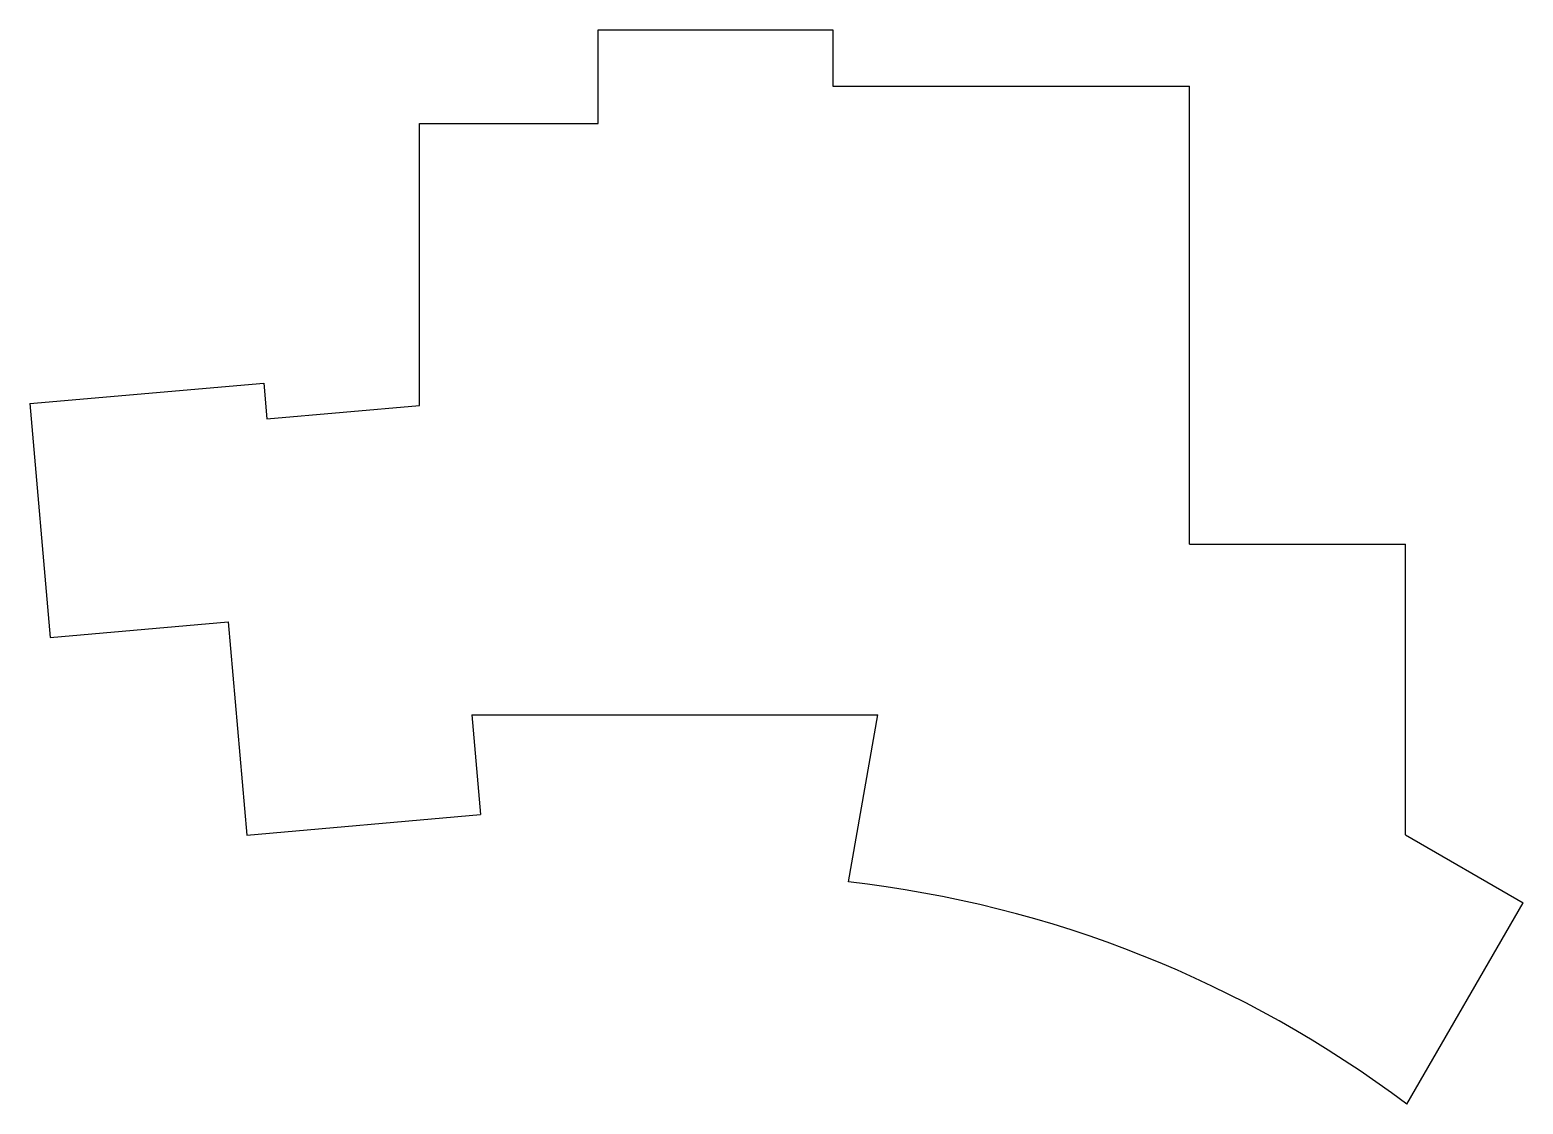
# Model space of a CAD drawing. Header units: millimetres. Extents: x 83 to 242, y -233 to -118.
import ezdxf

# ---------------------------------------------------------------- set-up
doc = ezdxf.new("R2010")
doc.units = ezdxf.units.MM

msp = doc.modelspace()

# ---------------------------------------------------------------- linework, layer by layer
for p, q in [((143.1, -118.27), (168.1, -118.27)), ((143.1, -128.27), (143.1, -118.27)), ((168.1, -118.27), (168.1, -124.27)), ((168.1, -124.27), (206.1, -124.27)), ((206.1, -173.07), (206.1, -124.27)), ((124.1, -158.29), (124.1, -128.27)), ((124.1, -128.27), (143.1, -128.27)), ((82.59, -158.1), (107.5, -155.92)), ((107.5, -155.92), (107.83, -159.71)), ((82.59, -158.1), (84.77, -183.01)), ((107.83, -159.71), (124.1, -158.29)), ((206.1, -173.07), (229.1, -173.07)), ((229.1, -204.05), (229.1, -173.07)), ((84.77, -183.01), (103.7, -181.35)), ((103.7, -181.35), (105.69, -204.07)), ((129.66, -191.27), (130.59, -201.89)), ((129.66, -191.27), (172.91, -191.27)), ((169.77, -209.06), (172.91, -191.27)), ((105.69, -204.07), (130.59, -201.89)), ((229.1, -204.05), (241.62, -211.28)), ((229.23, -232.75), (241.62, -211.28))]:
    msp.add_line(p, q)
msp.add_arc((156.08, -329.89), 121.6, 413.0209, 443.5361)

doc.saveas('drawing.dxf')
